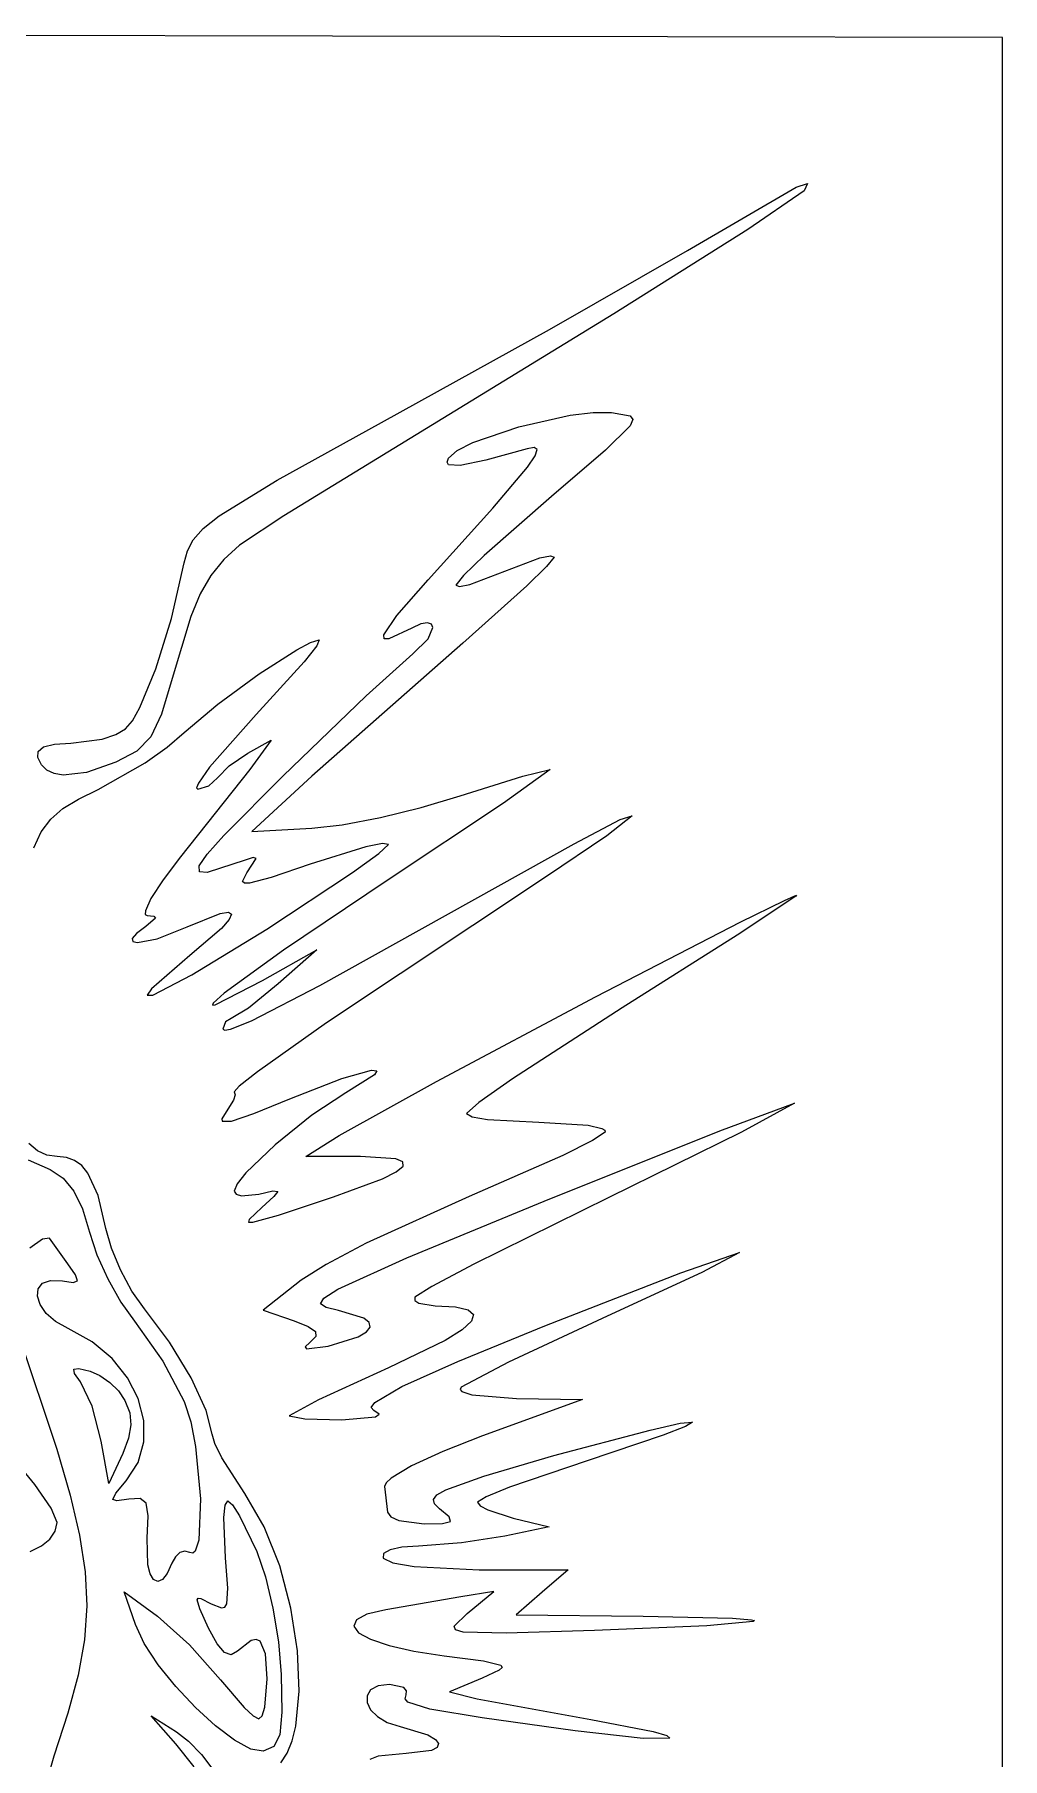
# Model space of a CAD drawing. Extents: x -210 to 584, y -218 to 350.
# Drawn here: x 503.7 to 574.5, y 105.4 to 231.4 of the extents above; entities that cross this region are included whole.
import ezdxf

# ---------------------------------------------------------------- set-up
doc = ezdxf.new("R2010")
doc.units = 0

msp = doc.modelspace()

# ---------------------------------------------------------------- linework, layer by layer
at = {"layer": 'Ebene 1'}
for p, q in [((574.488, 231.223), (461.916, 231.43558)), ((574.488, 114.203), (574.488, 231.223)), ((559.414395, 220.270681), (560.230046, 220.544231)), ((560.230046, 220.544231), (559.99999, 219.99994)), ((551.45306, 215.64207), (559.414395, 220.270681)), ((560, 220), (555.862758, 217.190574)), ((559.99999, 219.99994), (560, 220)), ((555.862758, 217.190574), (546.083851, 211.011224)), ((541.381456, 209.87478), (551.45306, 215.64207)), ((546.083851, 211.011224), (521.9543, 196.2532)), ((529.08386, 203.06997), (541.381456, 209.87478)), ((521.458307, 198.864516), (529.08386, 203.06997)), ((539.133136, 202.771456), (542.893536, 203.608468)), ((542.893536, 203.608468), (544.565579, 203.807033)), ((544.565579, 203.807033), (545.906, 203.80499)), ((545.906, 203.80499), (547.267713, 203.55547)), ((547.459753, 203.285539), (547.258821, 202.824982)), ((547.267713, 203.55547), (547.459753, 203.285539)), ((534.621297, 201.023506), (535.781893, 201.617834)), ((535.781893, 201.617834), (539.133136, 202.771456)), ((547.258821, 202.824982), (545.476766, 201.050461)), ((533.887264, 200.17835), (533.9969, 200.47148)), ((533.9969, 200.47148), (534.621297, 201.023506)), ((539.73399, 201.16372), (536.713519, 200.319442)), ((540.25962, 201.259169), (539.73399, 201.16372)), ((539.757714, 199.822309), (540.317976, 200.650031)), ((540.46978, 201.108462), (540.25962, 201.259169)), ((540.317976, 200.650031), (540.46978, 201.108462)), ((545.476766, 201.050461), (541.51899, 197.66884)), ((533.980073, 199.989619), (533.887264, 200.17835)), ((534.84058, 199.933507), (533.980073, 199.989619)), ((536.713519, 200.319442), (534.84058, 199.933507)), ((537.225838, 196.812714), (539.757714, 199.822309)), ((517.225352, 196.259556), (521.458307, 198.864516)), ((532.5022, 191.58713), (537.225838, 196.812714)), ((541.51899, 197.66884), (536.594401, 193.345702)), ((515.320852, 194.498003), (516.048555, 195.320672)), ((516.048555, 195.320672), (517.225352, 196.259556)), ((521.9543, 196.2532), (518.725326, 194.108298)), ((514.909226, 193.696914), (515.320852, 194.498003)), ((518.725326, 194.108298), (517.564963, 193.058309)), ((513.740239, 188.759045), (514.68066, 192.82277)), ((514.68066, 192.82277), (514.909226, 193.696914)), ((517.564963, 193.058309), (516.623658, 191.901525)), ((536.594401, 193.345702), (535.08684, 191.893571)), ((538.11748, 192.21629), (540.672096, 193.183007)), ((540.672096, 193.183007), (541.438265, 193.340075)), ((541.70665, 193.23504), (541.16566, 192.554463)), ((541.438265, 193.340075), (541.70665, 193.23504)), ((516.623658, 191.901525), (515.838638, 190.546619)), ((530.207815, 188.964137), (532.5022, 191.58713)), ((535.08684, 191.893571), (534.52189, 191.19752)), ((535.560951, 191.249589), (538.11748, 192.21629)), ((541.16566, 192.554463), (539.728146, 191.144437)), ((515.838638, 190.546619), (515.147133, 188.902264)), ((534.52189, 191.19752), (534.792735, 191.092504)), ((534.792735, 191.092504), (535.560951, 191.249589)), ((539.728146, 191.144437), (535.03867, 186.9597)), ((512.606029, 185.081394), (513.740239, 188.759045)), ((515.147133, 188.902264), (513.79359, 184.3799)), ((529.260209, 187.551895), (530.207815, 188.964137)), ((531.30061, 188.05152), (529.633201, 187.273368)), ((531.970577, 188.356548), (531.30061, 188.05152)), ((532.4543, 188.445173), (531.970577, 188.356548)), ((532.750528, 188.348639), (532.4543, 188.445173)), ((532.501718, 187.260527), (532.858009, 188.09819)), ((532.858009, 188.09819), (532.750528, 188.348639)), ((522.90062, 186.469379), (523.912832, 186.992696)), ((524.361714, 186.753061), (523.43348, 185.581616)), ((523.912832, 186.992696), (524.54003, 187.1833)), ((535.03867, 186.9597), (524.01247, 177.2399)), ((524.54003, 187.1833), (524.361714, 186.753061)), ((529.283267, 187.275732), (529.260209, 187.551895)), ((529.633201, 187.273368), (529.283267, 187.275732)), ((531.37541, 186.18214), (532.501718, 187.260527)), ((523.43348, 185.581616), (519.93206, 181.73075)), ((520.14519, 184.715584), (522.90062, 186.469379)), ((527.971715, 183.099952), (531.37541, 186.18214)), ((511.436814, 182.239255), (512.606029, 185.081394)), ((513.79359, 184.3799), (513.019616, 181.761485)), ((517.1218, 182.503867), (520.14519, 184.715584)), ((521.87858, 177.2288), (527.971715, 183.099952)), ((510.8887, 181.271953), (511.436814, 182.239255)), ((513.019616, 181.761485), (512.236731, 180.108637)), ((514.67851, 180.41618), (517.1218, 182.503867)), ((519.93206, 181.73075), (516.530624, 177.879874)), ((508.68501, 179.941522), (509.679695, 180.274936)), ((509.679695, 180.274936), (510.39138, 180.68207)), ((510.39138, 180.68207), (510.8887, 181.271953)), ((513.43084, 179.353895), (514.67851, 180.41618)), ((503.9686, 178.58494), (503.991606, 179.044681)), ((503.991606, 179.044681), (504.399151, 179.372245)), ((504.399151, 179.372245), (505.192753, 179.568297)), ((505.192753, 179.568297), (506.37393, 179.6335)), ((506.37393, 179.6335), (508.68501, 179.941522)), ((511.201496, 179.059581), (509.67047, 178.25254)), ((512.236731, 180.108637), (511.201496, 179.059581)), ((511.826158, 178.21674), (513.43084, 179.353895)), ((519.31327, 178.89998), (521.02917, 179.8531)), ((521.02917, 179.8531), (519.47032, 177.72511)), ((504.229863, 178.060988), (503.9686, 178.58494)), ((504.630165, 177.67428), (504.229863, 178.060988)), ((505.164482, 177.42511), (504.630165, 177.67428)), ((509.67047, 178.25254), (507.52129, 177.505743)), ((508.37331, 176.26291), (511.826158, 178.21674)), ((519.47032, 177.72511), (514.40118, 171.32396)), ((516.530624, 177.879874), (515.710614, 176.708422)), ((517.10054, 177.11252), (517.955471, 177.981755)), ((517.955471, 177.981755), (519.31327, 178.89998)), ((541.4337, 177.72924), (538.00566, 175.260129)), ((539.418106, 177.239277), (541.4337, 177.72924)), ((505.827791, 177.313769), (505.164482, 177.42511)), ((507.52129, 177.505743), (505.827791, 177.313769)), ((515.710614, 176.708422), (515.58205, 176.389468)), ((515.66445, 176.27818), (516.473744, 176.52327)), ((516.473744, 176.52327), (517.10054, 177.11252)), ((517.557986, 172.882903), (521.87858, 177.2288)), ((524.01247, 177.2399), (519.60638, 173.19614)), ((534.83317, 175.79017), (539.418106, 177.239277)), ((505.8121, 174.858702), (506.948705, 175.561336)), ((506.948705, 175.561336), (508.37331, 176.26291)), ((515.58205, 176.389468), (515.66445, 176.27818)), ((538.00566, 175.260129), (529.5027, 169.59466)), ((531.994841, 174.94407), (534.83317, 175.79017)), ((504.227506, 173.153339), (504.919649, 174.080779)), ((504.919649, 174.080779), (505.8121, 174.858702)), ((526.229433, 173.684935), (529.008576, 174.21647)), ((529.008576, 174.21647), (531.994841, 174.94407)), ((543.17223, 172.293552), (546.535724, 174.051679)), ((547.41218, 174.32489), (545.57217, 172.862592)), ((546.535724, 174.051679), (547.41218, 174.32489)), ((503.691825, 172.002152), (504.227506, 173.153339)), ((516.359629, 171.533339), (517.557986, 172.882903)), ((519.60638, 173.19614), (524.01247, 173.42703)), ((524.01247, 173.42703), (526.229433, 173.684935)), ((545.57217, 172.862592), (541.14832, 169.8944)), ((515.773784, 170.668643), (516.359629, 171.533339)), ((527.937303, 172.057332), (523.89103, 170.79646)), ((524.57938, 161.93159), (543.17223, 172.293552)), ((526.982981, 170.186742), (528.895733, 171.576015)), ((529.162313, 172.308497), (527.937303, 172.057332)), ((528.895733, 171.576015), (529.60522, 172.2435)), ((529.60522, 172.2435), (529.162313, 172.308497)), ((514.40118, 171.32396), (513.122599, 169.662347)), ((515.778865, 170.240769), (515.773784, 170.668643)), ((516.353287, 170.201676), (515.778865, 170.240769)), ((519.12381, 171.09766), (516.353287, 170.201676)), ((518.922806, 169.542396), (519.24365, 170.16463)), ((519.70994, 171.2852), (519.12381, 171.09766)), ((519.24365, 170.16463), (519.9211, 171.22483)), ((519.9211, 171.22483), (519.70994, 171.2852)), ((520.71458, 166.05508), (526.982981, 170.186742)), ((523.89103, 170.79646), (521.038682, 169.830054)), ((513.122599, 169.662347), (512.239598, 168.301006)), ((519.068115, 169.417496), (518.922806, 169.542396)), ((519.451879, 169.421451), (519.068115, 169.417496)), ((521.038682, 169.830054), (519.451879, 169.421451)), ((529.5027, 169.59466), (521.921929, 164.510951)), ((541.14832, 169.8944), (525.069133, 159.207979)), ((512.239598, 168.301006), (511.831208, 167.379633)), ((559.39136, 168.46128), (555.098761, 165.61139)), ((555.353962, 166.57607), (558.541619, 168.150484)), ((558.541619, 168.150484), (559.302101, 168.486564)), ((559.302101, 168.486564), (559.436055, 168.521934)), ((559.436055, 168.521934), (559.39136, 168.46128)), ((511.831208, 167.379633), (511.829689, 167.127588)), ((511.829689, 167.127588), (511.97646, 167.03792)), ((512.582129, 166.863057), (511.87307, 166.24469)), ((511.97646, 167.03792), (512.442122, 166.994322)), ((512.442122, 166.994322), (512.582129, 166.863057)), ((514.9001, 166.22039), (517.299655, 167.186022)), ((517.299655, 167.186022), (517.911599, 167.288333)), ((517.958524, 166.746918), (517.392986, 166.109182)), ((517.911599, 167.288333), (518.131309, 167.140966)), ((518.131309, 167.140966), (517.958524, 166.746918)), ((544.740758, 161.091079), (555.353962, 166.57607)), ((511.185752, 165.733342), (510.877198, 165.366636)), ((510.877198, 165.366636), (510.910269, 165.144867)), ((510.910269, 165.144867), (511.247825, 165.06833)), ((511.87307, 166.24469), (511.185752, 165.733342)), ((511.247825, 165.06833), (512.687832, 165.352129)), ((512.687832, 165.352129), (514.9001, 166.22039)), ((517.392986, 166.109182), (515.08261, 164.11463)), ((515.232058, 162.707332), (520.71458, 166.05508)), ((555.098761, 165.61139), (546.68336, 160.28986)), ((515.08261, 164.11463), (512.278326, 161.689648)), ((521.921929, 164.510951), (517.591234, 161.36909)), ((520.40007, 162.291), (524.37732, 164.54599)), ((524.37732, 164.54599), (521.54848, 162.04596)), ((512.374058, 161.236369), (515.232058, 162.707332)), ((512.278326, 161.689648), (511.972299, 161.219512)), ((517.591234, 161.36909), (516.779039, 160.634172)), ((516.940614, 160.514099), (520.40007, 162.291)), ((521.54848, 162.04596), (519.372548, 160.273705)), ((519.584711, 159.352895), (524.57938, 161.93159)), ((511.972299, 161.219512), (512.374058, 161.236369)), ((516.779039, 160.634172), (516.734746, 160.494584)), ((516.734746, 160.494584), (516.940614, 160.514099)), ((519.372548, 160.273705), (518.11346, 159.52337)), ((533.103454, 154.915688), (544.740758, 161.091079)), ((546.68336, 160.28986), (538.660099, 155.103666)), ((517.685349, 159.281307), (517.50728, 158.73035)), ((518.11346, 159.52337), (517.685349, 159.281307)), ((518.065314, 158.744583), (519.584711, 159.352895)), ((525.069133, 159.207979), (520.021847, 155.626758)), ((517.50728, 158.73035), (517.651623, 158.656642)), ((517.651623, 158.656642), (518.065314, 158.744583)), ((520.021847, 155.626758), (518.687966, 154.581244)), ((522.39193, 153.64402), (526.19638, 155.137484)), ((526.19638, 155.137484), (528.370864, 155.73509)), ((528.578883, 155.399793), (526.48394, 154.09455)), ((528.370864, 155.73509), (528.741713, 155.68637)), ((528.741713, 155.68637), (528.578883, 155.399793)), ((538.660099, 155.103666), (536.214415, 153.382179)), ((518.385402, 153.938085), (518.276943, 153.558541)), ((518.687966, 154.581244), (518.31552, 154.1485)), ((518.31552, 154.1485), (518.385402, 153.938085)), ((526.48394, 154.09455), (523.991811, 152.458345)), ((525.99376, 150.95928), (533.103454, 154.915688)), ((517.61672, 152.50752), (517.421581, 152.198069)), ((518.276943, 153.558541), (517.61672, 152.50752)), ((518.125346, 152.027409), (519.754593, 152.565459)), ((519.754593, 152.565459), (522.39193, 153.64402)), ((536.214415, 153.382179), (535.31026, 152.57911)), ((535.31026, 152.57911), (535.72014, 152.334831)), ((553.816234, 151.318085), (559.29053, 153.32293)), ((559.29053, 153.32293), (555.396231, 151.201967)), ((517.421581, 152.198069), (517.435589, 152.013539)), ((517.435589, 152.013539), (518.125346, 152.027409)), ((523.991811, 152.458345), (521.319, 150.292666)), ((535.72014, 152.334831), (536.852155, 152.134787)), ((536.852155, 152.134787), (540.58975, 151.94998)), ((540.58975, 151.94998), (544.202706, 151.72989)), ((540.97603, 146.16444), (553.816234, 151.318085)), ((544.202706, 151.72989), (545.199788, 151.491655)), ((545.44486, 151.20074), (544.521824, 150.599146)), ((545.199788, 151.491655), (545.426282, 151.351246)), ((545.426282, 151.351246), (545.44486, 151.20074)), ((555.396231, 151.201967), (545.71203, 146.43601)), ((503.951841, 149.85058), (503.315304, 150.374485)), ((521.319, 150.292666), (519.186549, 148.231726)), ((523.56904, 149.43971), (525.99376, 150.95928)), ((544.521824, 150.599146), (542.338411, 149.514976)), ((503.274642, 149.195023), (504.86953, 148.49502)), ((504.640705, 149.538287), (503.951841, 149.85058)), ((505.38375, 149.43481), (504.640705, 149.538287)), ((506.059147, 149.363954), (505.38375, 149.43481)), ((506.65593, 149.144903), (506.059147, 149.363954)), ((507.1807, 148.767935), (506.65593, 149.144903)), ((507.640061, 148.223327), (507.1807, 148.767935)), ((527.56983, 149.43771), (523.56904, 149.43971)), ((530.138185, 149.262452), (527.56983, 149.43771)), ((530.661422, 149.041083), (530.138185, 149.262452)), ((530.176194, 148.3162), (530.674746, 148.726644)), ((530.674746, 148.726644), (530.661422, 149.041083)), ((542.338411, 149.514976), (535.49622, 146.51405)), ((504.86953, 148.49502), (504.86954, 148.49496)), ((504.86954, 148.49496), (505.816766, 147.859265)), ((505.816766, 147.859265), (506.594425, 146.909125)), ((508.388972, 146.592301), (507.640061, 148.223327)), ((518.548284, 147.438726), (518.3155, 146.90974)), ((519.186549, 148.231726), (518.548284, 147.438726)), ((525.58964, 146.47951), (529.163802, 147.806819)), ((529.163802, 147.806819), (530.176194, 148.3162)), ((506.594425, 146.909125), (507.227956, 145.60389)), ((508.95549, 144.17404), (508.388972, 146.592301)), ((518.3155, 146.90974), (518.458994, 146.683433)), ((518.458994, 146.683433), (518.849694, 146.565057)), ((518.849694, 146.565057), (520.13403, 146.68194)), ((520.13403, 146.68194), (521.15136, 146.913828)), ((521.233944, 146.510881), (520.33608, 145.69608)), ((521.15136, 146.913828), (521.511851, 146.886802)), ((521.511851, 146.886802), (521.233944, 146.510881)), ((521.568408, 145.152813), (525.58964, 146.47951)), ((535.49622, 146.51405), (527.970344, 143.091955)), ((530.935303, 142.017538), (540.97603, 146.16444)), ((545.71203, 146.43601), (535.850044, 141.555036)), ((507.227956, 145.60389), (507.7428, 143.90291)), ((520.33608, 145.69608), (519.432062, 144.83423)), ((519.67936, 144.628764), (521.568408, 145.152813)), ((507.7428, 143.90291), (508.277892, 142.258945)), ((509.348139, 142.731952), (508.95549, 144.17404)), ((519.432062, 144.83423), (519.381144, 144.644878)), ((519.381144, 144.644878), (519.67936, 144.628764)), ((504.313571, 143.393469), (503.3821, 142.74072)), ((504.82316, 143.47255), (504.313571, 143.393469)), ((506.17459, 141.60075), (504.82316, 143.47255)), ((510.011114, 141.14414), (509.348139, 142.731952)), ((527.970344, 143.091955), (525.046873, 141.551863)), ((550.984579, 140.937462), (555.25541, 142.41135)), ((555.25541, 142.41135), (552.50903, 140.94656)), ((506.737079, 140.78628), (506.17459, 141.60075)), ((508.277892, 142.258945), (509.079784, 140.482761)), ((510.851814, 139.603277), (510.011114, 141.14414)), ((525.046873, 141.551863), (523.22012, 140.39352)), ((525.896224, 139.734282), (530.935303, 142.017538)), ((535.850044, 141.555036), (532.763951, 139.926401)), ((503.998525, 139.768711), (504.319597, 140.172482)), ((504.319597, 140.172482), (504.908889, 140.38285)), ((504.908889, 140.38285), (505.77312, 140.34246)), ((505.77312, 140.34246), (506.562071, 140.237755)), ((506.562071, 140.237755), (506.874815, 140.358821)), ((506.874815, 140.358821), (506.737079, 140.78628)), ((509.079784, 140.482761), (510.039961, 138.788105)), ((523.22012, 140.39352), (520.44652, 138.21043)), ((532.763951, 139.926401), (531.52833, 139.15744)), ((541.03501, 137.06326), (550.984579, 140.937462)), ((552.50903, 140.94656), (545.58749, 137.75557)), ((503.938959, 139.22889), (503.998525, 139.768711)), ((504.13418, 138.610374), (503.938959, 139.22889)), ((504.577471, 137.970516), (504.13418, 138.610374)), ((510.039961, 138.788105), (511.04991, 137.38872)), ((511.77764, 138.30204), (510.851814, 139.603277)), ((524.643473, 138.667606), (524.872515, 139.089314)), ((525.057183, 138.388276), (524.643473, 138.667606)), ((524.872515, 139.089314), (525.896224, 139.734282)), ((531.52833, 139.15744), (531.529439, 138.91213)), ((531.529439, 138.91213), (531.810708, 138.709319)), ((531.810708, 138.709319), (533.01818, 138.51544)), ((505.262117, 137.36667), (504.577471, 137.970516)), ((506.1814, 136.85619), (505.262117, 137.36667)), ((511.04991, 137.38872), (513.115084, 134.48489)), ((513.594933, 135.859742), (511.77764, 138.30204)), ((520.44652, 138.21043), (522.7054, 137.42897)), ((522.7054, 137.42897), (523.742408, 137.013771)), ((525.96173, 138.17044), (525.057183, 138.388276)), ((527.797806, 137.610926), (525.96173, 138.17044)), ((528.202834, 137.291138), (527.797806, 137.610926)), ((533.01818, 138.51544), (534.491246, 138.438028)), ((534.491246, 138.438028), (535.426594, 138.227655)), ((535.674801, 137.395641), (534.982993, 136.76781)), ((535.426594, 138.227655), (535.82189, 137.881225)), ((535.82189, 137.881225), (535.674801, 137.395641)), ((545.58749, 137.75557), (538.373754, 134.410746)), ((502.61258, 136.276159), (505.36606, 128.04377)), ((507.938265, 135.891179), (506.1814, 136.85619)), ((523.742408, 137.013771), (524.257898, 136.642515)), ((524.286416, 136.267824), (523.86251, 135.84232)), ((524.257898, 136.642515), (524.286416, 136.267824)), ((525.18548, 135.5838), (527.392159, 136.259222)), ((527.392159, 136.259222), (527.99782, 136.607988)), ((527.99782, 136.607988), (528.268775, 136.954392)), ((528.268775, 136.954392), (528.202834, 137.291138)), ((534.982993, 136.76781), (533.744133, 135.994634)), ((534.66418, 134.455233), (541.03501, 137.06326)), ((509.395602, 134.672243), (507.938265, 135.891179)), ((515.16957, 133.2491), (513.594933, 135.859742)), ((523.86251, 135.84232), (523.519586, 135.517793)), ((523.519586, 135.517793), (523.62194, 135.36728)), ((523.62194, 135.36728), (525.18548, 135.5838)), ((533.744133, 135.994634), (529.61592, 133.99987)), ((506.596755, 133.888479), (506.965023, 133.9313)), ((506.64875, 133.579623), (506.596755, 133.888479)), ((507.08742, 132.96739), (506.64875, 133.579623)), ((506.965023, 133.9313), (507.78714, 133.74543)), ((507.78714, 133.74543), (508.510975, 133.435031)), ((510.528208, 133.265325), (509.395602, 134.672243)), ((513.115084, 134.48489), (514.6806, 131.52205)), ((529.61592, 133.99987), (524.489088, 131.648145)), ((530.588909, 132.618451), (534.66418, 134.455233)), ((538.373754, 134.410746), (534.92489, 132.57622)), ((507.943607, 131.183166), (507.08742, 132.96739)), ((508.510975, 133.435031), (509.233801, 132.928604)), ((509.233801, 132.928604), (509.871811, 132.29628)), ((511.310877, 131.736367), (510.528208, 133.265325)), ((516.284278, 130.872976), (515.16957, 133.2491)), ((528.612489, 131.455404), (530.588909, 132.618451)), ((534.92489, 132.57622), (534.846865, 132.411107)), ((534.846865, 132.411107), (534.953689, 132.259989)), ((508.61393, 128.62942), (507.943607, 131.183166)), ((509.871811, 132.29628), (510.3412, 131.60819)), ((510.3412, 131.60819), (510.68939, 130.709747)), ((510.3412, 131.60819), (510.3412, 131.60819)), ((511.718408, 130.151312), (511.310877, 131.736367)), ((514.6806, 131.52205), (515.144747, 130.034483)), ((524.489088, 131.648145), (522.35669, 130.47443)), ((528.349876, 131.096058), (528.612489, 131.455404)), ((528.53821, 130.86858), (528.349876, 131.096058)), ((534.953689, 132.259989), (535.685425, 132.007182)), ((535.685425, 132.007182), (538.96608, 131.75136)), ((543.77511, 131.68546), (536.48275, 129.02506)), ((538.96608, 131.75136), (543.77511, 131.68546)), ((510.780495, 129.811616), (510.611515, 128.841825)), ((510.68939, 130.709747), (510.780495, 129.811616)), ((511.725594, 128.576103), (511.718408, 130.151312)), ((515.144747, 130.034483), (515.502423, 128.243704)), ((516.72178, 129.13423), (516.284278, 130.872976)), ((522.35669, 130.47443), (523.48444, 130.255189)), ((523.48444, 130.255189), (526.19583, 130.19848)), ((526.19583, 130.19848), (528.66155, 130.399621)), ((528.930008, 130.602458), (528.53821, 130.86858)), ((528.66155, 130.399621), (528.930008, 130.602458)), ((548.726339, 129.440126), (550.933929, 129.934998)), ((550.933929, 129.934998), (551.82827, 130.03002)), ((551.82827, 130.03002), (551.315276, 129.707773)), ((509.15191, 125.52767), (508.61393, 128.62942)), ((510.611515, 128.841825), (510.17945, 127.7284)), ((511.307233, 127.076681), (511.725594, 128.576103)), ((516.917061, 128.455078), (516.72178, 129.13423)), ((536.48275, 129.02506), (533.571993, 127.881388)), ((541.70067, 127.57329), (548.726339, 129.440126)), ((549.690976, 129.066552), (544.12016, 127.19875)), ((551.315276, 129.707773), (549.690976, 129.066552)), ((503.763764, 125.458435), (502.010258, 127.600325)), ((505.36606, 128.04377), (506.336025, 124.694858)), ((510.17945, 127.7284), (509.15191, 125.52767)), ((515.502423, 128.243704), (515.874344, 124.421529)), ((517.432153, 127.41184), (516.917061, 128.455078)), ((519.10851, 124.80175), (517.432153, 127.41184)), ((533.571993, 127.881388), (531.287868, 126.820804)), ((536.575453, 126.074733), (541.70067, 127.57329)), ((510.43812, 125.71899), (511.307233, 127.076681)), ((531.287868, 126.820804), (529.807903, 125.935103)), ((533.804703, 125.082514), (536.575453, 126.074733)), ((544.12016, 127.19875), (538.457834, 125.27078)), ((504.948565, 123.737948), (503.763764, 125.458435)), ((509.451671, 124.371082), (509.683027, 124.81964)), ((509.683027, 124.81964), (510.43812, 125.71899)), ((520.528124, 122.378438), (519.10851, 124.80175)), ((529.424959, 125.586519), (529.30963, 125.31608)), ((529.30963, 125.31608), (529.52989, 123.42866)), ((529.807903, 125.935103), (529.424959, 125.586519)), ((533.146664, 124.704121), (533.804703, 125.082514)), ((538.457834, 125.27078), (536.734486, 124.564425)), ((505.38371, 122.67672), (504.948565, 123.737948)), ((506.336025, 124.694858), (507.023386, 121.752671)), ((509.75881, 124.265392), (509.451671, 124.371082)), ((510.6192, 124.39464), (509.75881, 124.265392)), ((511.443498, 124.441301), (510.6192, 124.39464)), ((511.891867, 124.089864), (511.443498, 124.441301)), ((512.041163, 123.177844), (511.891867, 124.089864)), ((515.874344, 124.421529), (515.74833, 121.393564)), ((517.576654, 123.04812), (517.669635, 123.940992)), ((517.669635, 123.940992), (517.85376, 124.26892)), ((517.85376, 124.26892), (518.192427, 123.977542)), ((518.192427, 123.977542), (518.7062, 123.184189)), ((532.890536, 124.365722), (533.146664, 124.704121)), ((532.974083, 124.038453), (532.890536, 124.365722)), ((533.33507, 123.69345), (532.974083, 124.038453)), ((534.041214, 123.10034), (533.33507, 123.69345)), ((536.734486, 124.564425), (536.10054, 124.16265)), ((536.10054, 124.16265), (536.306386, 123.909126)), ((536.306386, 123.909126), (536.869551, 123.606409)), ((536.869551, 123.606409), (538.72361, 123.00528)), ((505.246542, 122.045439), (505.38371, 122.67672)), ((511.96824, 121.54276), (512.041163, 123.177844)), ((517.68612, 120.113), (517.576654, 123.04812)), ((518.7062, 123.184189), (519.97999, 120.57623)), ((521.656074, 119.519329), (520.528124, 122.378438)), ((529.52989, 123.42866), (529.772605, 123.102943)), ((529.772605, 123.102943), (530.358858, 122.836212)), ((530.358858, 122.836212), (532.21012, 122.5898)), ((532.21012, 122.5898), (533.553642, 122.622024)), ((533.553642, 122.622024), (534.139039, 122.767701)), ((534.139039, 122.767701), (534.041214, 123.10034)), ((541.35038, 122.3722), (538.11743, 121.69049)), ((538.72361, 123.00528), (541.35038, 122.3722)), ((503.418005, 120.570386), (504.235068, 120.980779)), ((504.235068, 120.980779), (504.854121, 121.476294)), ((504.854121, 121.476294), (505.246542, 122.045439)), ((507.023386, 121.752671), (507.426891, 119.091553)), ((512.019972, 119.580848), (511.96824, 121.54276)), ((515.74833, 121.393564), (515.483588, 120.595548)), ((531.80587, 120.96044), (530.586105, 120.880042)), ((534.929813, 121.19483), (531.80587, 120.96044)), ((538.11743, 121.69049), (534.929813, 121.19483)), ((513.77751, 119.7085), (513.427694, 118.949294)), ((514.030009, 120.176536), (513.77751, 119.7085)), ((514.359059, 120.481362), (514.030009, 120.176536)), ((514.722045, 120.597095), (514.359059, 120.481362)), ((515.07635, 120.49785), (514.722045, 120.597095)), ((515.298156, 120.448706), (515.07635, 120.49785)), ((515.483588, 120.595548), (515.298156, 120.448706)), ((517.85285, 117.894125), (517.68612, 120.113)), ((519.97999, 120.57623), (519.98, 120.57623)), ((519.98, 120.57623), (520.616628, 118.712041)), ((529.245753, 120.418947), (529.22679, 120.07324)), ((529.22679, 120.07324), (529.934249, 119.747523)), ((529.715795, 120.693712), (529.245753, 120.418947)), ((530.586105, 120.880042), (529.715795, 120.693712)), ((529.934249, 119.747523), (531.491231, 119.480792)), ((507.426891, 119.091553), (507.545291, 116.585846)), ((512.193135, 118.927927), (512.019972, 119.580848)), ((512.439349, 118.519191), (512.193135, 118.927927)), ((512.739754, 118.37376), (512.439349, 118.519191)), ((513.075489, 118.510754), (512.739754, 118.37376)), ((513.427694, 118.949294), (513.075489, 118.510754)), ((520.616628, 118.712041), (521.158006, 116.422065)), ((522.47175, 116.428504), (521.656074, 119.519329)), ((531.491231, 119.480792), (536.23407, 119.23438)), ((536.23407, 119.23438), (542.74183, 119.23438)), ((542.74183, 119.23438), (540.83374, 117.58457)), ((511.10253, 115.21922), (510.29369, 117.62737)), ((510.29369, 117.62737), (512.7099, 115.84172)), ((517.781646, 116.746355), (517.85285, 117.894125)), ((534.88447, 117.2421), (529.41108, 116.3134)), ((537.30919, 117.65337), (534.88447, 117.2421)), ((535.3618, 116.0325), (537.30919, 117.65337)), ((540.83374, 117.58457), (538.92567, 115.93479)), ((507.545291, 116.585846), (507.377336, 114.109892)), ((515.608234, 117.044641), (515.686011, 117.151173)), ((515.803081, 116.369304), (515.608234, 117.044641)), ((515.686011, 117.151173), (515.88299, 117.126355)), ((516.45313, 114.96389), (515.803081, 116.369304)), ((515.88299, 117.126355), (516.64175, 116.7509)), ((516.64175, 116.7509), (517.401586, 116.441383)), ((517.401586, 116.441383), (517.634656, 116.502788)), ((517.634656, 116.502788), (517.781646, 116.746355)), ((521.158006, 116.422065), (521.553654, 113.962192)), ((522.95454, 113.310044), (522.47175, 116.428504)), ((528.032343, 115.980486), (527.262121, 115.573001)), ((529.41108, 116.3134), (528.032343, 115.980486)), ((534.41699, 115.103019), (535.3618, 116.0325)), ((538.92567, 115.93479), (548.22042, 115.84059)), ((511.753455, 113.832969), (511.10253, 115.21922)), ((512.7099, 115.84172), (515.062826, 113.739676)), ((517.071429, 113.828433), (516.45313, 114.96389)), ((527.262121, 115.573001), (527.069239, 115.115599)), ((527.069239, 115.115599), (527.422518, 114.632935)), ((534.49123, 114.829174), (534.41699, 115.103019)), ((535.074156, 114.663321), (534.49123, 114.829174)), ((538.198832, 114.597778), (535.074156, 114.663321)), ((544.65655, 114.79076), (538.198832, 114.597778)), ((552.873503, 115.138531), (544.65655, 114.79076)), ((548.22042, 115.84059), (554.751919, 115.691877)), ((556.270786, 115.44838), (552.873503, 115.138531)), ((554.751919, 115.691877), (556.131901, 115.580199)), ((556.131901, 115.580199), (556.355727, 115.516585)), ((556.355727, 115.516585), (556.270786, 115.44838)), ((507.377336, 114.109892), (506.921776, 111.538033)), ((512.777658, 112.289329), (511.753455, 113.832969)), ((515.062826, 113.739676), (517.32687, 111.19337)), ((517.60974, 113.187709), (517.071429, 113.828433)), ((519.555445, 114.07166), (518.57021, 113.29285)), ((519.929874, 114.14672), (519.555445, 114.07166)), ((520.229506, 114.008485), (519.929874, 114.14672)), ((520.616364, 113.080942), (520.229506, 114.008485)), ((521.553654, 113.962192), (521.75309, 111.58831)), ((527.422518, 114.632935), (528.290781, 114.149661)), ((528.290781, 114.149661), (529.642853, 113.690432)), ((529.642853, 113.690432), (531.447554, 113.2799)), ((574.488, -2.817), (574.488, 114.203)), ((514.062342, 110.699928), (512.777658, 112.289329)), ((518.099016, 113.017315), (517.60974, 113.187709)), ((518.57021, 113.29285), (518.099016, 113.017315)), ((520.73999, 111.26665), (520.616364, 113.080942)), ((523.083832, 110.368028), (522.95454, 113.310044)), ((531.447554, 113.2799), (533.67371, 112.94272)), ((533.67371, 112.94272), (536.54447, 112.571114)), ((536.54447, 112.571114), (537.806926, 112.267862)), ((537.806926, 112.267862), (537.909154, 112.098357)), ((506.921776, 111.538033), (506.177361, 108.744612)), ((517.32687, 111.19337), (519.059223, 109.171619)), ((520.561925, 109.193116), (520.73999, 111.26665)), ((521.75309, 111.58831), (521.805199, 108.814567)), ((536.45558, 111.30946), (534.07623, 110.29792)), ((537.698241, 111.893725), (536.45558, 111.30946)), ((537.909154, 112.098357), (537.698241, 111.893725)), ((515.49471, 109.176395), (514.062342, 110.699928)), ((522.839016, 107.806537), (523.083832, 110.368028)), ((528.298526, 110.447899), (528.034789, 110.027954)), ((528.034789, 110.027954), (528.037809, 109.529406)), ((528.842098, 110.737679), (528.298526, 110.447899)), ((529.67858, 110.84573), (528.842098, 110.737679)), ((530.720175, 110.621156), (529.67858, 110.84573)), ((530.932958, 110.378069), (530.720175, 110.621156)), ((530.816186, 109.803798), (530.88751, 110.08123)), ((531.018488, 109.551823), (530.816186, 109.803798)), ((530.88751, 110.08123), (530.932958, 110.378069)), ((534.07623, 110.29792), (536.09683, 109.79921)), ((536.09683, 109.79921), (544.40179, 108.27688)), ((506.177361, 108.744612), (505.14284, 105.60397)), ((514.07202, 106.49938), (512.25348, 108.55114)), ((512.25348, 108.55114), (514.11793, 107.39231)), ((516.961964, 107.830359), (515.49471, 109.176395)), ((519.059223, 109.171619), (519.724788, 108.556585)), ((519.724788, 108.556585), (520.13381, 108.33069)), ((520.13381, 108.33069), (520.369179, 108.562343)), ((520.369179, 108.562343), (520.561925, 109.193116)), ((521.805199, 108.814567), (521.653574, 107.16441)), ((528.037809, 109.529406), (528.29451, 109.003817)), ((528.29451, 109.003817), (528.791817, 108.50275)), ((528.791817, 108.50275), (529.516652, 108.077767)), ((532.62076, 109.044185), (531.018488, 109.551823)), ((536.447907, 108.398202), (532.62076, 109.044185)), ((543.25351, 107.45376), (536.447907, 108.398202)), ((514.11793, 107.39231), (514.977784, 106.71582)), ((518.351307, 106.773448), (516.961964, 107.830359)), ((521.653574, 107.16441), (521.224701, 106.322506)), ((522.569875, 106.732263), (522.839016, 107.806537)), ((529.516652, 108.077767), (530.45594, 107.78043)), ((530.45594, 107.78043), (532.485372, 107.164049)), ((532.485372, 107.164049), (533.031179, 106.836019)), ((548.229032, 106.905124), (543.25351, 107.45376)), ((544.40179, 108.27688), (548.939696, 107.414547)), ((548.939696, 107.414547), (549.959741, 107.116936)), ((549.959741, 107.116936), (550.169935, 106.924674)), ((515.402779, 104.818548), (514.07202, 106.49938)), ((514.977784, 106.71582), (515.940716, 105.730542)), ((519.549942, 106.117293), (518.351307, 106.773448)), ((520.44507, 105.97352), (519.549942, 106.117293)), ((521.224701, 106.322506), (520.44507, 105.97352)), ((522.199479, 105.829651), (522.569875, 106.732263)), ((532.738911, 106.017112), (530.89094, 105.81261)), ((533.162454, 106.242172), (532.738911, 106.017112)), ((533.031179, 106.836019), (533.258375, 106.521934)), ((533.258375, 106.521934), (533.162454, 106.242172)), ((550.169935, 106.924674), (548.229032, 106.905124)), ((505.14284, 105.60397), (504.094701, 101.988565)), ((515.940716, 105.730542), (517.70501, 103.36253)), ((521.725249, 105.12421), (522.199479, 105.829651)), ((528.859386, 105.59794), (528.241378, 105.365566)), ((530.89094, 105.81261), (528.859386, 105.59794))]:
    msp.add_line(p, q, dxfattribs=at)

doc.saveas('drawing.dxf')
